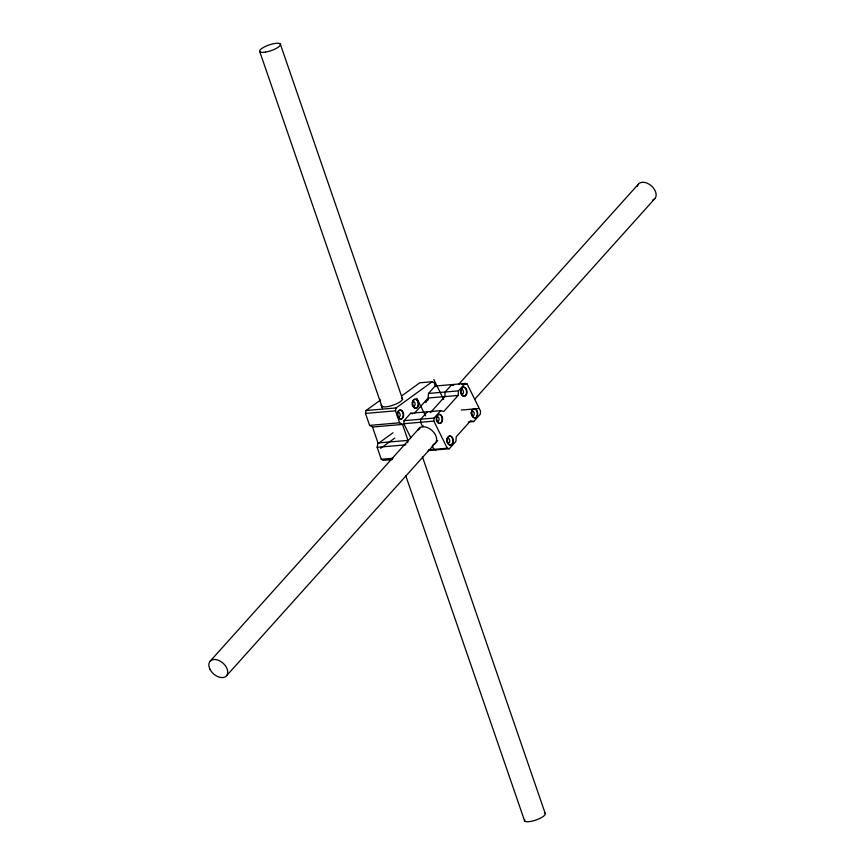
<?xml version="1.0" encoding="UTF-8"?>
<svg xmlns="http://www.w3.org/2000/svg" width="865" height="865" viewBox="0 0 865 865"><rect width="100%" height="100%" fill="white"/><g stroke="black" fill="none" stroke-linecap="round" stroke-linejoin="round"><path stroke-width="1.3" d="M410.821 437.831L403.836 423.699L404.052 420.66L410.713 413.243L440.739 410.659L443.734 411.513L458.169 395.435L458.493 390.872L465.154 383.454L467.154 384.028L480.54 411.113L480.324 414.151L473.663 421.569L468.322 422.034M414.616 413.092L428.143 398.019L428.467 393.456L435.127 386.039L465.154 383.454M473.663 421.569L470.657 420.714L456.233 436.793L455.909 441.355L449.249 448.773L447.248 448.2L433.862 421.114L434.079 418.076L440.739 410.659M407.599 442.556L408.01 440.382L402.528 424.434L372.501 427.018L369.604 425.385L365.484 413.427L366.046 410.529L380.6 399.987M392.342 459.575L383.206 460.364L381.27 459.272L377.151 447.313L377.994 442.967L372.501 427.018M402.528 424.434L399.619 422.801L395.51 410.843L396.073 407.945L432.262 381.725L434.198 382.817L435.506 386.633M427.386 411.805L420.736 419.222L420.509 422.261L422.747 426.78L423.493 425.948M430.392 412.659L444.826 396.592L445.151 392.029L451.811 384.601L453.811 385.174L451.238 385.401M209.957 661.422L420.098 427.332M458.882 384.125L638.348 184.191M419.957 427.926L418.152 429.937A10.964 7.158 41.9 0 1 432.511 430.975A10.964 7.158 41.9 0 1 433.116 444.556M226.652 675.641L437.69 440.534M474.669 399.349L655.043 198.409M402.279 395.467L419.752 382.806L432.262 381.725M378.827 443.053L393.013 432.77M380.632 448.319L394.829 438.036M461.813 384.482L467.154 384.028M428.467 393.456L458.493 390.872M428.143 398.019L458.169 395.435M366.046 410.529L396.073 407.945M365.484 413.427L395.51 410.843M461.348 410.053L478.594 408.572M404.052 420.66L434.079 418.076M369.604 425.385L399.619 422.801M403.836 423.699L433.862 421.114M377.994 442.967L408.01 440.382M377.151 447.313L405.869 444.837M428.77 449.8L447.248 448.2M428.207 450.589L449.249 448.773M381.27 459.272L393.013 458.255M410.713 413.243L412.713 413.816M435.906 449.919L433.906 449.357L432.23 445.972M433.787 379.476L443.615 399.381M416.876 398.311L425.558 415.87M280.346 44.126L402.701 399.5M422.434 456.817L545.231 813.468M259.727 51.532L382.514 408.183M405.761 475.685L524.612 820.874M382.038 407.447L381.162 404.907L381.779 406.02A10.964 3.027 -19 0 0 395.132 404.398A10.964 3.027 -19 0 0 401.457 397.965M425.288 402.474A14.251 9.212 85.1 0 1 427.851 399.598M425.71 402.43A14.251 9.212 85.1 0 1 428.262 399.565M397.435 413.07A2.357 1.525 85.1 0 1 399.652 413.167A2.357 1.525 85.1 0 1 399.662 416.562A2.357 1.525 85.1 0 1 397.446 416.141M412.183 402.755A2.357 1.525 85.1 0 1 414.519 402.16A2.357 1.525 85.1 0 1 414.53 405.847A2.357 1.525 85.1 0 1 412.183 404.712M436.36 417.449A2.357 1.525 85.1 0 1 438.598 417.471A2.357 1.525 85.1 0 1 438.587 420.898A2.357 1.525 85.1 0 1 436.36 420.39M446.772 439.971A2.357 1.525 85.1 0 1 449.14 438.912A2.357 1.525 85.1 0 1 449.13 442.761A2.357 1.525 85.1 0 1 446.772 441.128M471.901 411.416A2.357 1.525 85.1 0 1 473.847 412.151A2.357 1.525 85.1 0 1 473.847 415.189A2.357 1.525 85.1 0 1 471.89 415.449M471.198 413.935A2.357 1.525 85.1 0 1 471.36 412.173M460.602 390.645A2.357 1.525 85.1 0 1 462.926 390.147A2.357 1.525 85.1 0 1 462.926 393.802A2.357 1.525 85.1 0 1 460.602 392.742M544.399 812.862A10.964 3.027 -19 0 1 536.041 819.988A10.964 3.027 -19 0 1 524.741 819.706M637.343 186.462A10.964 7.158 41.9 0 1 651.302 185.813A10.964 7.158 41.9 0 1 652.826 199.966M397.608 412.313A4.552 2.941 85.1 0 0 400.484 419.136A4.552 2.941 85.1 0 0 402.712 412.335A4.552 2.941 85.1 0 0 397.608 412.313M398.019 412.281A4.552 2.941 85.1 0 0 400.906 419.103A4.552 2.941 85.1 0 0 403.122 412.302A4.552 2.941 85.1 0 0 398.019 412.281M412.583 401.468A4.552 2.941 85.1 0 0 415.46 408.291A4.552 2.941 85.1 0 0 417.687 401.49A4.552 2.941 85.1 0 0 412.583 401.468M412.994 401.436A4.552 2.941 85.1 0 0 415.881 408.258A4.552 2.941 85.1 0 0 418.098 401.457A4.552 2.941 85.1 0 0 412.994 401.436M436.522 416.757A4.552 2.941 85.1 0 0 439.528 423.45A4.552 2.941 85.1 0 0 441.604 416.53A4.552 2.941 85.1 0 0 436.522 416.757M436.933 416.725A4.552 2.941 85.1 0 0 439.95 423.418A4.552 2.941 85.1 0 0 442.026 416.498A4.552 2.941 85.1 0 0 436.933 416.725M447.227 438.425A4.552 2.941 85.1 0 0 450.243 445.129A4.552 2.941 85.1 0 0 452.319 438.198A4.552 2.941 85.1 0 0 447.227 438.425M447.648 438.393A4.552 2.941 85.1 0 0 450.654 445.086A4.552 2.941 85.1 0 0 452.73 438.166A4.552 2.941 85.1 0 0 447.648 438.393M471.641 411.232A4.552 2.941 85.1 0 0 474.658 417.925A4.552 2.941 85.1 0 0 476.734 411.005A4.552 2.941 85.1 0 0 471.641 411.232M472.063 411.199A4.552 2.941 85.1 0 0 475.08 417.892A4.552 2.941 85.1 0 0 477.145 410.962A4.552 2.941 85.1 0 0 472.063 411.199M460.937 389.564A4.552 2.941 85.1 0 0 463.943 396.257A4.552 2.941 85.1 0 0 466.019 389.337A4.552 2.941 85.1 0 0 460.937 389.564M461.348 389.52A4.552 2.941 85.1 0 0 464.364 396.224A4.552 2.941 85.1 0 0 466.44 389.293A4.552 2.941 85.1 0 0 461.348 389.52M265.479 52.127A10.964 3.027 -19 0 0 280.422 44.32A10.964 3.027 -19 0 0 264.193 47.024A10.964 3.027 -19 0 0 265.479 52.127M209.86 669.034A10.964 7.158 41.9 0 0 226.219 676.106A10.964 7.158 41.9 0 0 218.834 660.449A10.964 7.158 41.9 0 0 209.86 669.034"/></g></svg>
